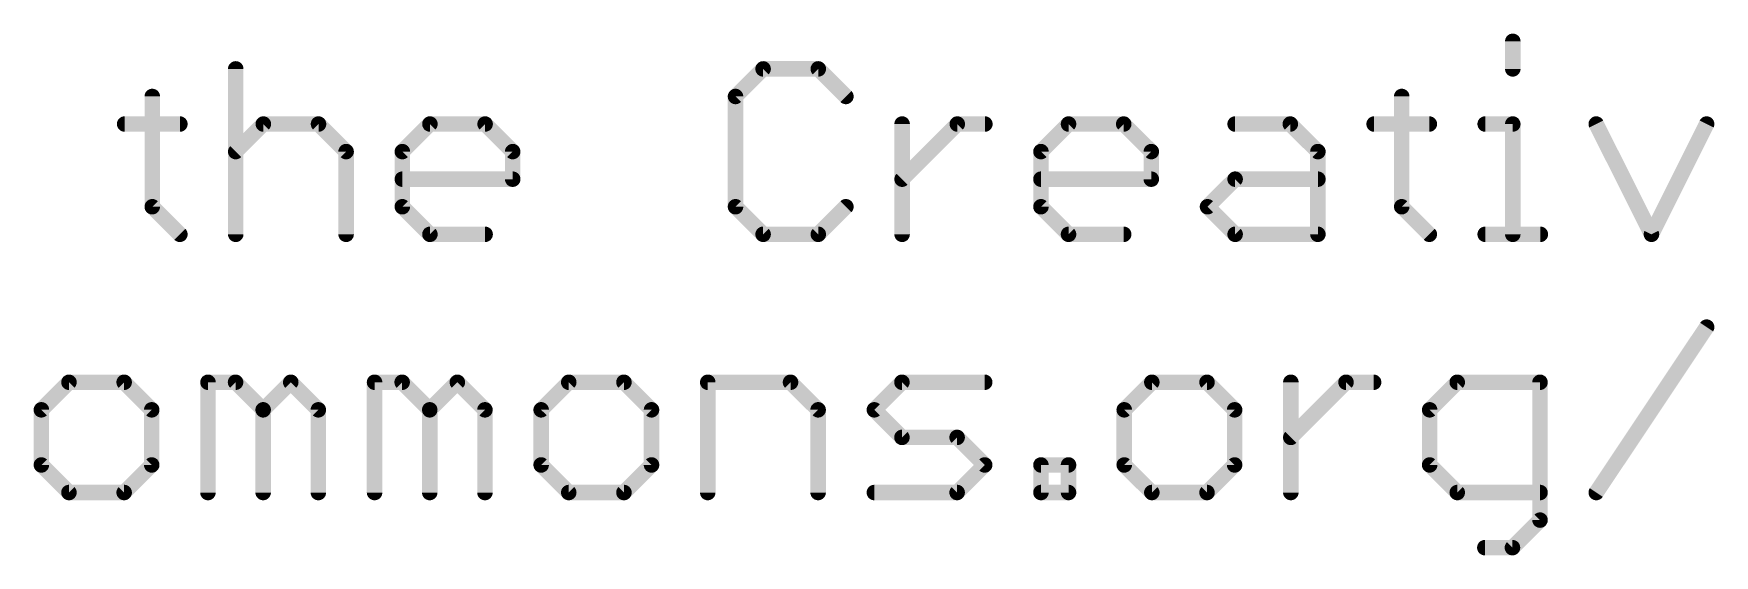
# Model space of a CAD drawing. Extents: x 0 to 107, y -24 to 80.
# Drawn here: x 22.92 to 39.44, y -17.05 to -11.92 of the extents above; entities that cross this region are included whole.
import ezdxf

# ---------------------------------------------------------------- set-up
doc = ezdxf.new("R2010")
doc.units = 0
doc.layers.add('21', color=53, linetype='CONTINUOUS')

msp = doc.modelspace()

# ---------------------------------------------------------------- linework, layer by layer
at = {"layer": '21', "const_width": 0.1524}
for points in [[(37.4562, -11.9956), (37.4562, -12.2668)], [(24.9064, -12.2668), (24.9064, -13.8938)], [(30.089, -12.2668), (29.8179, -12.538)], [(30.6314, -12.2668), (30.089, -12.2668)], [(30.9025, -12.538), (30.6314, -12.2668)], [(24.0861, -12.538), (24.0861, -13.6226)], [(29.8179, -12.538), (29.8179, -13.6226)], [(36.3648, -12.538), (36.3648, -13.6226)], [(23.815, -12.8091), (24.3573, -12.8091)], [(24.9064, -13.0803), (25.1776, -12.8091)], [(25.1776, -12.8091), (25.7199, -12.8091)], [(25.7199, -12.8091), (25.9911, -13.0803)], [(26.5436, -13.0803), (26.8147, -12.8091)], [(26.8147, -12.8091), (27.3571, -12.8091)], [(27.3571, -12.8091), (27.6282, -13.0803)], [(31.455, -13.8938), (31.455, -12.8091)], [(31.455, -13.3515), (31.9974, -12.8091)], [(31.9974, -12.8091), (32.2685, -12.8091)], [(32.8193, -13.0803), (33.0905, -12.8091)], [(33.0905, -12.8091), (33.6328, -12.8091)], [(33.6328, -12.8091), (33.904, -13.0803)], [(34.7276, -12.8091), (35.27, -12.8091)], [(35.27, -12.8091), (35.5411, -13.0803)], [(36.0936, -12.8091), (36.636, -12.8091)], [(37.1851, -12.8091), (37.4562, -12.8091)], [(37.4562, -12.8091), (37.4562, -13.8938)], [(38.2765, -12.8091), (38.8188, -13.8938)], [(38.8188, -13.8938), (39.3612, -12.8091)], [(25.9911, -13.0803), (25.9911, -13.8938)], [(26.5436, -13.6226), (26.5436, -13.0803)], [(27.6282, -13.0803), (27.6282, -13.3515)], [(32.8193, -13.6226), (32.8193, -13.0803)], [(33.904, -13.0803), (33.904, -13.3515)], [(35.5411, -13.0803), (35.5411, -13.8938)], [(27.6282, -13.3515), (26.5436, -13.3515)], [(33.904, -13.3515), (32.8193, -13.3515)], [(34.4565, -13.6226), (34.7276, -13.3515)], [(34.7276, -13.3515), (35.5411, -13.3515)], [(24.0861, -13.6226), (24.3573, -13.8938)], [(26.8147, -13.8938), (26.5436, -13.6226)], [(29.8179, -13.6226), (30.089, -13.8938)], [(30.6314, -13.8938), (30.9025, -13.6226)], [(33.0905, -13.8938), (32.8193, -13.6226)], [(34.7276, -13.8938), (34.4565, -13.6226)], [(36.3648, -13.6226), (36.636, -13.8938)], [(27.3571, -13.8938), (26.8147, -13.8938)], [(30.089, -13.8938), (30.6314, -13.8938)], [(33.6328, -13.8938), (33.0905, -13.8938)], [(35.5411, -13.8938), (34.7276, -13.8938)], [(37.1851, -13.8938), (37.7274, -13.8938)], [(38.2765, -16.4338), (39.3612, -14.8068)], [(23.2675, -15.3491), (22.9964, -15.6203)], [(23.8099, -15.3491), (23.2675, -15.3491)], [(24.081, -15.6203), (23.8099, -15.3491)], [(24.6335, -16.4338), (24.6335, -15.3491)], [(24.6335, -15.3491), (24.9047, -15.3491)], [(24.9047, -15.3491), (25.1759, -15.6203)], [(25.1759, -15.6203), (25.447, -15.3491)], [(25.447, -15.3491), (25.7182, -15.6203)], [(26.2707, -16.4338), (26.2707, -15.3491)], [(26.2707, -15.3491), (26.5419, -15.3491)], [(26.5419, -15.3491), (26.813, -15.6203)], [(26.813, -15.6203), (27.0842, -15.3491)], [(27.0842, -15.3491), (27.3554, -15.6203)], [(28.179, -15.3491), (27.9079, -15.6203)], [(28.7214, -15.3491), (28.179, -15.3491)], [(28.9925, -15.6203), (28.7214, -15.3491)], [(29.545, -16.4338), (29.545, -15.3491)], [(29.545, -15.3491), (30.3585, -15.3491)], [(30.3585, -15.3491), (30.6297, -15.6203)], [(31.1822, -15.6203), (31.4533, -15.3491)], [(31.4533, -15.3491), (32.2668, -15.3491)], [(33.9091, -15.3491), (33.6379, -15.6203)], [(34.4514, -15.3491), (33.9091, -15.3491)], [(34.7226, -15.6203), (34.4514, -15.3491)], [(35.2751, -16.4338), (35.2751, -15.3491)], [(35.2751, -15.8915), (35.8174, -15.3491)], [(35.8174, -15.3491), (36.0886, -15.3491)], [(36.9105, -15.3491), (36.6394, -15.6203)], [(37.724, -15.3491), (36.9105, -15.3491)], [(37.724, -16.705), (37.724, -15.3491)], [(22.9964, -15.6203), (22.9964, -16.1626)], [(24.081, -16.1626), (24.081, -15.6203)], [(25.1759, -15.6203), (25.1759, -16.4338)], [(25.7182, -15.6203), (25.7182, -16.4338)], [(26.813, -15.6203), (26.813, -16.4338)], [(27.3554, -15.6203), (27.3554, -16.4338)], [(27.9079, -15.6203), (27.9079, -16.1626)], [(28.9925, -16.1626), (28.9925, -15.6203)], [(30.6297, -15.6203), (30.6297, -16.4338)], [(31.4533, -15.8915), (31.1822, -15.6203)], [(33.6379, -15.6203), (33.6379, -16.1626)], [(34.7226, -16.1626), (34.7226, -15.6203)], [(36.6394, -15.6203), (36.6394, -16.1626)], [(31.9957, -15.8915), (31.4533, -15.8915)], [(32.2668, -16.1626), (31.9957, -15.8915)], [(22.9964, -16.1626), (23.2675, -16.4338)], [(23.8099, -16.4338), (24.081, -16.1626)], [(27.9079, -16.1626), (28.179, -16.4338)], [(28.7214, -16.4338), (28.9925, -16.1626)], [(31.9957, -16.4338), (32.2668, -16.1626)], [(32.8193, -16.4338), (32.8193, -16.1626)], [(32.8193, -16.1626), (33.0905, -16.1626)], [(33.0905, -16.1626), (33.0905, -16.4338)], [(33.6379, -16.1626), (33.9091, -16.4338)], [(34.4514, -16.4338), (34.7226, -16.1626)], [(36.6394, -16.1626), (36.9105, -16.4338)], [(23.2675, -16.4338), (23.8099, -16.4338)], [(28.179, -16.4338), (28.7214, -16.4338)], [(31.1822, -16.4338), (31.9957, -16.4338)], [(33.0905, -16.4338), (32.8193, -16.4338)], [(33.9091, -16.4338), (34.4514, -16.4338)], [(36.9105, -16.4338), (37.724, -16.4338)], [(37.4529, -16.9761), (37.724, -16.705)], [(37.1817, -16.9761), (37.4529, -16.9761)]]:
    msp.add_lwpolyline(points, dxfattribs=at)
at = {"layer": '21', "const_width": 0.0762}
for points in [[(37.4943, -11.9956, 1), (37.4181, -11.9956)], [(24.9445, -12.2668, 1), (24.8683, -12.2668)], [(30.089, -12.2287, 1), (30.089, -12.3049)], [(30.116, -12.2938, 1), (30.0621, -12.2399)], [(30.6583, -12.2399, 1), (30.6044, -12.2938)], [(30.6314, -12.3049, 1), (30.6314, -12.2287)], [(37.4181, -12.2668, 1), (37.4943, -12.2668)], [(24.1242, -12.538, 1), (24.048, -12.538)], [(29.7909, -12.511, 1), (29.8448, -12.5649)], [(29.856, -12.538, 1), (29.7798, -12.538)], [(30.8756, -12.5649, 1), (30.9295, -12.511)], [(36.4029, -12.538, 1), (36.3267, -12.538)], [(23.815, -12.771, 1), (23.815, -12.8472)], [(24.3573, -12.8472, 1), (24.3573, -12.771)], [(25.1776, -12.771, 1), (25.1776, -12.8472)], [(25.2045, -12.8361, 1), (25.1506, -12.7822)], [(25.7468, -12.7822, 1), (25.693, -12.8361)], [(25.7199, -12.8472, 1), (25.7199, -12.771)], [(26.8147, -12.771, 1), (26.8147, -12.8472)], [(26.8417, -12.8361, 1), (26.7878, -12.7822)], [(27.384, -12.7822, 1), (27.3301, -12.8361)], [(27.3571, -12.8472, 1), (27.3571, -12.771)], [(31.4931, -12.8091, 1), (31.4169, -12.8091)], [(31.9974, -12.771, 1), (31.9974, -12.8472)], [(32.0243, -12.8361, 1), (31.9704, -12.7822)], [(32.2685, -12.8472, 1), (32.2685, -12.771)], [(33.0905, -12.771, 1), (33.0905, -12.8472)], [(33.1174, -12.8361, 1), (33.0635, -12.7822)], [(33.6598, -12.7822, 1), (33.6059, -12.8361)], [(33.6328, -12.8472, 1), (33.6328, -12.771)], [(34.7276, -12.771, 1), (34.7276, -12.8472)], [(35.2969, -12.7822, 1), (35.243, -12.8361)], [(35.27, -12.8472, 1), (35.27, -12.771)], [(36.0936, -12.771, 1), (36.0936, -12.8472)], [(36.636, -12.8472, 1), (36.636, -12.771)], [(37.1851, -12.771, 1), (37.1851, -12.8472)], [(37.4943, -12.8091, 1), (37.4181, -12.8091)], [(37.4562, -12.8472, 1), (37.4562, -12.771)], [(38.3106, -12.7921, 1), (38.2424, -12.8262)], [(39.3952, -12.8262, 1), (39.3271, -12.7921)], [(24.8795, -13.0534, 1), (24.9333, -13.1072)], [(26.0292, -13.0803, 1), (25.953, -13.0803)], [(25.9641, -13.1072, 1), (26.018, -13.0534)], [(26.5817, -13.0803, 1), (26.5055, -13.0803)], [(26.5166, -13.0534, 1), (26.5705, -13.1072)], [(27.6663, -13.0803, 1), (27.5901, -13.0803)], [(27.6013, -13.1072, 1), (27.6552, -13.0534)], [(32.8574, -13.0803, 1), (32.7812, -13.0803)], [(32.7924, -13.0534, 1), (32.8463, -13.1072)], [(33.9421, -13.0803, 1), (33.8659, -13.0803)], [(33.877, -13.1072, 1), (33.9309, -13.0534)], [(35.5792, -13.0803, 1), (35.503, -13.0803)], [(35.5142, -13.1072, 1), (35.5681, -13.0534)], [(26.5436, -13.3134, 1), (26.5436, -13.3896)], [(27.5901, -13.3515, 1), (27.6663, -13.3515)], [(27.6282, -13.3896, 1), (27.6282, -13.3134)], [(31.4281, -13.3245, 1), (31.482, -13.3784)], [(32.8193, -13.3134, 1), (32.8193, -13.3896)], [(33.8659, -13.3515, 1), (33.9421, -13.3515)], [(33.904, -13.3896, 1), (33.904, -13.3134)], [(34.7276, -13.3134, 1), (34.7276, -13.3896)], [(34.7546, -13.3784, 1), (34.7007, -13.3245)], [(35.5411, -13.3896, 1), (35.5411, -13.3134)], [(24.1131, -13.5957, 1), (24.0592, -13.6496)], [(24.048, -13.6226, 1), (24.1242, -13.6226)], [(26.5705, -13.5957, 1), (26.5166, -13.6496)], [(26.5055, -13.6226, 1), (26.5817, -13.6226)], [(29.8448, -13.5957, 1), (29.7909, -13.6496)], [(29.7798, -13.6226, 1), (29.856, -13.6226)], [(30.9295, -13.6496, 1), (30.8756, -13.5957)], [(32.8463, -13.5957, 1), (32.7924, -13.6496)], [(32.7812, -13.6226, 1), (32.8574, -13.6226)], [(34.4834, -13.5957, 1), (34.4295, -13.6496)], [(34.4295, -13.5957, 1), (34.4834, -13.6496)], [(36.3917, -13.5957, 1), (36.3379, -13.6496)], [(36.3267, -13.6226, 1), (36.4029, -13.6226)], [(24.3304, -13.9207, 1), (24.3842, -13.8669)], [(24.8683, -13.8938, 1), (24.9445, -13.8938)], [(25.953, -13.8938, 1), (26.0292, -13.8938)], [(26.8147, -13.8557, 1), (26.8147, -13.9319)], [(26.7878, -13.9207, 1), (26.8417, -13.8669)], [(27.3571, -13.9319, 1), (27.3571, -13.8557)], [(30.089, -13.8557, 1), (30.089, -13.9319)], [(30.0621, -13.9207, 1), (30.116, -13.8669)], [(30.6044, -13.8669, 1), (30.6583, -13.9207)], [(30.6314, -13.9319, 1), (30.6314, -13.8557)], [(31.4169, -13.8938, 1), (31.4931, -13.8938)], [(33.0905, -13.8557, 1), (33.0905, -13.9319)], [(33.0635, -13.9207, 1), (33.1174, -13.8669)], [(33.6328, -13.9319, 1), (33.6328, -13.8557)], [(34.7276, -13.8557, 1), (34.7276, -13.9319)], [(34.7007, -13.9207, 1), (34.7546, -13.8669)], [(35.503, -13.8938, 1), (35.5792, -13.8938)], [(35.5411, -13.9319, 1), (35.5411, -13.8557)], [(36.609, -13.9207, 1), (36.6629, -13.8669)], [(37.1851, -13.8557, 1), (37.1851, -13.9319)], [(37.4181, -13.8938, 1), (37.4943, -13.8938)], [(37.7274, -13.9319, 1), (37.7274, -13.8557)], [(38.7848, -13.8768, 1), (38.8529, -13.9108)], [(38.7848, -13.9108, 1), (38.8529, -13.8768)], [(39.3929, -14.8279, 1), (39.3295, -14.7857)], [(23.2675, -15.311, 1), (23.2675, -15.3872)], [(23.2945, -15.3761, 1), (23.2406, -15.3222)], [(23.8368, -15.3222, 1), (23.7829, -15.3761)], [(23.8099, -15.3872, 1), (23.8099, -15.311)], [(24.6716, -15.3491, 1), (24.5954, -15.3491)], [(24.6335, -15.311, 1), (24.6335, -15.3872)], [(24.9316, -15.3222, 1), (24.8778, -15.3761)], [(24.9047, -15.3872, 1), (24.9047, -15.311)], [(25.474, -15.3222, 1), (25.4201, -15.3761)], [(25.474, -15.3761, 1), (25.4201, -15.3222)], [(26.3088, -15.3491, 1), (26.2326, -15.3491)], [(26.2707, -15.311, 1), (26.2707, -15.3872)], [(26.5688, -15.3222, 1), (26.5149, -15.3761)], [(26.5419, -15.3872, 1), (26.5419, -15.311)], [(27.1111, -15.3222, 1), (27.0573, -15.3761)], [(27.1111, -15.3761, 1), (27.0573, -15.3222)], [(28.179, -15.311, 1), (28.179, -15.3872)], [(28.206, -15.3761, 1), (28.1521, -15.3222)], [(28.7483, -15.3222, 1), (28.6944, -15.3761)], [(28.7214, -15.3872, 1), (28.7214, -15.311)], [(29.5831, -15.3491, 1), (29.5069, -15.3491)], [(29.545, -15.311, 1), (29.545, -15.3872)], [(30.3854, -15.3222, 1), (30.3316, -15.3761)], [(30.3585, -15.3872, 1), (30.3585, -15.311)], [(31.4533, -15.311, 1), (31.4533, -15.3872)], [(31.4803, -15.3761, 1), (31.4264, -15.3222)], [(32.2668, -15.3872, 1), (32.2668, -15.311)], [(33.9091, -15.311, 1), (33.9091, -15.3872)], [(33.936, -15.3761, 1), (33.8821, -15.3222)], [(34.4783, -15.3222, 1), (34.4245, -15.3761)], [(34.4514, -15.3872, 1), (34.4514, -15.311)], [(35.3132, -15.3491, 1), (35.237, -15.3491)], [(35.8174, -15.311, 1), (35.8174, -15.3872)], [(35.8443, -15.3761, 1), (35.7904, -15.3222)], [(36.0886, -15.3872, 1), (36.0886, -15.311)], [(36.9105, -15.311, 1), (36.9105, -15.3872)], [(36.9375, -15.3761, 1), (36.8836, -15.3222)], [(37.7621, -15.3491, 1), (37.6859, -15.3491)], [(37.724, -15.3872, 1), (37.724, -15.311)], [(23.0345, -15.6203, 1), (22.9583, -15.6203)], [(22.9694, -15.5934, 1), (23.0233, -15.6472)], [(24.1191, -15.6203, 1), (24.0429, -15.6203)], [(24.0541, -15.6472, 1), (24.108, -15.5934)], [(25.214, -15.6203, 1), (25.1378, -15.6203)], [(25.1489, -15.5934, 1), (25.2028, -15.6472)], [(25.1489, -15.6472, 1), (25.2028, -15.5934)], [(25.7563, -15.6203, 1), (25.6801, -15.6203)], [(25.6913, -15.6472, 1), (25.7451, -15.5934)], [(26.8511, -15.6203, 1), (26.7749, -15.6203)], [(26.7861, -15.5934, 1), (26.84, -15.6472)], [(26.7861, -15.6472, 1), (26.84, -15.5934)], [(27.3935, -15.6203, 1), (27.3173, -15.6203)], [(27.3284, -15.6472, 1), (27.3823, -15.5934)], [(27.946, -15.6203, 1), (27.8698, -15.6203)], [(27.8809, -15.5934, 1), (27.9348, -15.6472)], [(29.0306, -15.6203, 1), (28.9544, -15.6203)], [(28.9656, -15.6472, 1), (29.0195, -15.5934)], [(30.6678, -15.6203, 1), (30.5916, -15.6203)], [(30.6027, -15.6472, 1), (30.6566, -15.5934)], [(31.2091, -15.5934, 1), (31.1552, -15.6472)], [(31.1552, -15.5934, 1), (31.2091, -15.6472)], [(33.676, -15.6203, 1), (33.5998, -15.6203)], [(33.611, -15.5934, 1), (33.6648, -15.6472)], [(34.7607, -15.6203, 1), (34.6845, -15.6203)], [(34.6956, -15.6472, 1), (34.7495, -15.5934)], [(36.6775, -15.6203, 1), (36.6013, -15.6203)], [(36.6124, -15.5934, 1), (36.6663, -15.6472)], [(31.4533, -15.8534, 1), (31.4533, -15.9296)], [(31.4264, -15.9184, 1), (31.4803, -15.8645)], [(32.0226, -15.8645, 1), (31.9687, -15.9184)], [(31.9957, -15.9296, 1), (31.9957, -15.8534)], [(35.2481, -15.8645, 1), (35.302, -15.9184)], [(23.0233, -16.1357, 1), (22.9694, -16.1896)], [(22.9583, -16.1626, 1), (23.0345, -16.1626)], [(24.0429, -16.1626, 1), (24.1191, -16.1626)], [(24.108, -16.1896, 1), (24.0541, -16.1357)], [(27.9348, -16.1357, 1), (27.8809, -16.1896)], [(27.8698, -16.1626, 1), (27.946, -16.1626)], [(28.9544, -16.1626, 1), (29.0306, -16.1626)], [(29.0195, -16.1896, 1), (28.9656, -16.1357)], [(32.2938, -16.1896, 1), (32.2399, -16.1357)], [(32.2399, -16.1896, 1), (32.2938, -16.1357)], [(32.8574, -16.1626, 1), (32.7812, -16.1626)], [(32.8193, -16.1245, 1), (32.8193, -16.2007)], [(33.1286, -16.1626, 1), (33.0524, -16.1626)], [(33.0905, -16.2007, 1), (33.0905, -16.1245)], [(33.6648, -16.1357, 1), (33.611, -16.1896)], [(33.5998, -16.1626, 1), (33.676, -16.1626)], [(34.6845, -16.1626, 1), (34.7607, -16.1626)], [(34.7495, -16.1896, 1), (34.6956, -16.1357)], [(36.6663, -16.1357, 1), (36.6124, -16.1896)], [(36.6013, -16.1626, 1), (36.6775, -16.1626)], [(23.2675, -16.3957, 1), (23.2675, -16.4719)], [(23.2406, -16.4607, 1), (23.2945, -16.4069)], [(23.7829, -16.4069, 1), (23.8368, -16.4607)], [(23.8099, -16.4719, 1), (23.8099, -16.3957)], [(24.5954, -16.4338, 1), (24.6716, -16.4338)], [(25.1378, -16.4338, 1), (25.214, -16.4338)], [(25.6801, -16.4338, 1), (25.7563, -16.4338)], [(26.2326, -16.4338, 1), (26.3088, -16.4338)], [(26.7749, -16.4338, 1), (26.8511, -16.4338)], [(27.3173, -16.4338, 1), (27.3935, -16.4338)], [(28.179, -16.3957, 1), (28.179, -16.4719)], [(28.1521, -16.4607, 1), (28.206, -16.4069)], [(28.6944, -16.4069, 1), (28.7483, -16.4607)], [(28.7214, -16.4719, 1), (28.7214, -16.3957)], [(29.5069, -16.4338, 1), (29.5831, -16.4338)], [(30.5916, -16.4338, 1), (30.6678, -16.4338)], [(31.1822, -16.3957, 1), (31.1822, -16.4719)], [(31.9687, -16.4069, 1), (32.0226, -16.4607)], [(31.9957, -16.4719, 1), (31.9957, -16.3957)], [(32.8193, -16.3957, 1), (32.8193, -16.4719)], [(32.7812, -16.4338, 1), (32.8574, -16.4338)], [(33.0524, -16.4338, 1), (33.1286, -16.4338)], [(33.0905, -16.4719, 1), (33.0905, -16.3957)], [(33.9091, -16.3957, 1), (33.9091, -16.4719)], [(33.8821, -16.4607, 1), (33.936, -16.4069)], [(34.4245, -16.4069, 1), (34.4783, -16.4607)], [(34.4514, -16.4719, 1), (34.4514, -16.3957)], [(35.237, -16.4338, 1), (35.3132, -16.4338)], [(36.9105, -16.3957, 1), (36.9105, -16.4719)], [(36.8836, -16.4607, 1), (36.9375, -16.4069)], [(37.724, -16.4719, 1), (37.724, -16.3957)], [(38.2448, -16.4127, 1), (38.3082, -16.4549)], [(37.6859, -16.705, 1), (37.7621, -16.705)], [(37.751, -16.7319, 1), (37.6971, -16.678)], [(37.1817, -16.938, 1), (37.1817, -17.0142)], [(37.4259, -16.9492, 1), (37.4798, -17.0031)], [(37.4529, -17.0142, 1), (37.4529, -16.938)]]:
    msp.add_lwpolyline(points, format="xyb", dxfattribs=at)

doc.saveas('drawing.dxf')
